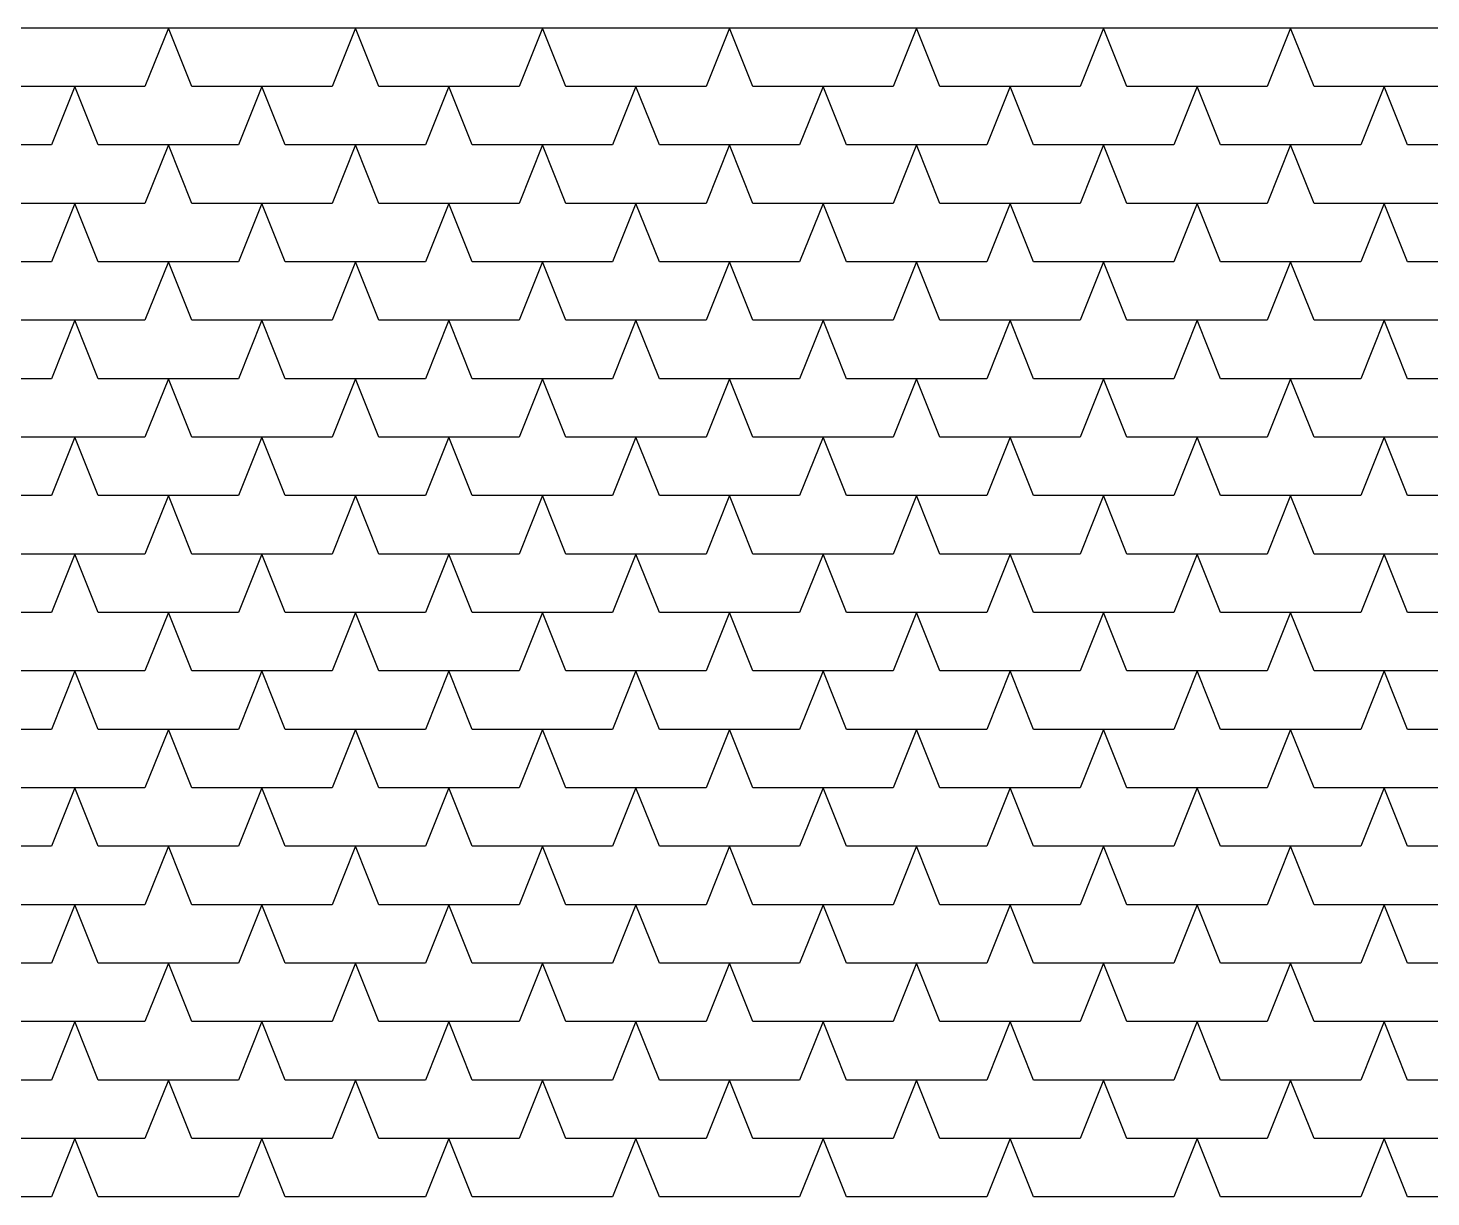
# Model space of a CAD drawing. Header units: inches. Extents: x 86794 to 87086, y 41803 to 41823.
# Drawn here: x 87067.394 to 87068.594, y 41820.73 to 41821.73 of the extents above; entities that cross this region are included whole.
import ezdxf

# ---------------------------------------------------------------- set-up
doc = ezdxf.new("R2010")
doc.units = ezdxf.units.IN
doc.header["$MEASUREMENT"] = 0

msp = doc.modelspace()

# ---------------------------------------------------------------- linework, layer by layer
at = {"ltscale": 0.006}
msp.add_line((87074.3337, 41821.7295), (87066.1337, 41821.7295), dxfattribs=at)
at = {"color": 250}
for p, q in [((87067.5137, 41821.7295), (87067.4937, 41821.6795)), ((87067.5337, 41821.6795), (87067.5137, 41821.7295)), ((87067.6737, 41821.7295), (87067.6537, 41821.6795)), ((87067.6937, 41821.6795), (87067.6737, 41821.7295)), ((87067.8337, 41821.7295), (87067.8137, 41821.6795)), ((87067.8537, 41821.6795), (87067.8337, 41821.7295)), ((87067.9937, 41821.7295), (87067.9737, 41821.6795)), ((87068.0137, 41821.6795), (87067.9937, 41821.7295)), ((87068.1537, 41821.7295), (87068.1337, 41821.6795)), ((87068.1737, 41821.6795), (87068.1537, 41821.7295)), ((87068.3137, 41821.7295), (87068.2937, 41821.6795)), ((87068.3337, 41821.6795), (87068.3137, 41821.7295)), ((87068.4737, 41821.7295), (87068.4537, 41821.6795)), ((87068.4937, 41821.6795), (87068.4737, 41821.7295)), ((87067.4937, 41821.6795), (87067.3737, 41821.6795)), ((87067.4337, 41821.6795), (87067.4137, 41821.6295)), ((87067.4537, 41821.6295), (87067.4337, 41821.6795)), ((87067.6537, 41821.6795), (87067.5337, 41821.6795)), ((87067.5937, 41821.6795), (87067.5737, 41821.6295)), ((87067.6137, 41821.6295), (87067.5937, 41821.6795)), ((87067.8137, 41821.6795), (87067.6937, 41821.6795)), ((87067.7537, 41821.6795), (87067.7337, 41821.6295)), ((87067.7737, 41821.6295), (87067.7537, 41821.6795)), ((87067.9737, 41821.6795), (87067.8537, 41821.6795)), ((87067.9137, 41821.6795), (87067.8937, 41821.6295)), ((87067.9337, 41821.6295), (87067.9137, 41821.6795)), ((87068.1337, 41821.6795), (87068.0137, 41821.6795)), ((87068.0737, 41821.6795), (87068.0537, 41821.6295)), ((87068.0937, 41821.6295), (87068.0737, 41821.6795)), ((87068.2937, 41821.6795), (87068.1737, 41821.6795)), ((87068.2337, 41821.6795), (87068.2137, 41821.6295)), ((87068.2537, 41821.6295), (87068.2337, 41821.6795)), ((87068.4537, 41821.6795), (87068.3337, 41821.6795)), ((87068.3937, 41821.6795), (87068.3737, 41821.6295)), ((87068.4137, 41821.6295), (87068.3937, 41821.6795)), ((87068.6137, 41821.6795), (87068.4937, 41821.6795)), ((87068.5537, 41821.6795), (87068.5337, 41821.6295)), ((87068.5737, 41821.6295), (87068.5537, 41821.6795)), ((87067.4137, 41821.6295), (87067.2937, 41821.6295)), ((87067.5737, 41821.6295), (87067.4537, 41821.6295)), ((87067.5137, 41821.6295), (87067.4937, 41821.5795)), ((87067.5337, 41821.5795), (87067.5137, 41821.6295)), ((87067.7337, 41821.6295), (87067.6137, 41821.6295)), ((87067.6737, 41821.6295), (87067.6537, 41821.5795)), ((87067.6937, 41821.5795), (87067.6737, 41821.6295)), ((87067.8937, 41821.6295), (87067.7737, 41821.6295)), ((87067.8337, 41821.6295), (87067.8137, 41821.5795)), ((87067.8537, 41821.5795), (87067.8337, 41821.6295)), ((87068.0537, 41821.6295), (87067.9337, 41821.6295)), ((87067.9937, 41821.6295), (87067.9737, 41821.5795)), ((87068.0137, 41821.5795), (87067.9937, 41821.6295)), ((87068.2137, 41821.6295), (87068.0937, 41821.6295)), ((87068.1537, 41821.6295), (87068.1337, 41821.5795)), ((87068.1737, 41821.5795), (87068.1537, 41821.6295)), ((87068.3737, 41821.6295), (87068.2537, 41821.6295)), ((87068.3137, 41821.6295), (87068.2937, 41821.5795)), ((87068.3337, 41821.5795), (87068.3137, 41821.6295)), ((87068.5337, 41821.6295), (87068.4137, 41821.6295)), ((87068.4737, 41821.6295), (87068.4537, 41821.5795)), ((87068.4937, 41821.5795), (87068.4737, 41821.6295)), ((87068.6937, 41821.6295), (87068.5737, 41821.6295)), ((87067.4937, 41821.5795), (87067.3737, 41821.5795)), ((87067.4337, 41821.5795), (87067.4137, 41821.5295)), ((87067.4537, 41821.5295), (87067.4337, 41821.5795)), ((87067.6537, 41821.5795), (87067.5337, 41821.5795)), ((87067.5937, 41821.5795), (87067.5737, 41821.5295)), ((87067.6137, 41821.5295), (87067.5937, 41821.5795)), ((87067.8137, 41821.5795), (87067.6937, 41821.5795)), ((87067.7537, 41821.5795), (87067.7337, 41821.5295)), ((87067.7737, 41821.5295), (87067.7537, 41821.5795)), ((87067.9737, 41821.5795), (87067.8537, 41821.5795)), ((87067.9137, 41821.5795), (87067.8937, 41821.5295)), ((87067.9337, 41821.5295), (87067.9137, 41821.5795)), ((87068.1337, 41821.5795), (87068.0137, 41821.5795)), ((87068.0737, 41821.5795), (87068.0537, 41821.5295)), ((87068.0937, 41821.5295), (87068.0737, 41821.5795)), ((87068.2937, 41821.5795), (87068.1737, 41821.5795)), ((87068.2337, 41821.5795), (87068.2137, 41821.5295)), ((87068.2537, 41821.5295), (87068.2337, 41821.5795)), ((87068.4537, 41821.5795), (87068.3337, 41821.5795)), ((87068.3937, 41821.5795), (87068.3737, 41821.5295)), ((87068.4137, 41821.5295), (87068.3937, 41821.5795)), ((87068.6137, 41821.5795), (87068.4937, 41821.5795)), ((87068.5537, 41821.5795), (87068.5337, 41821.5295)), ((87068.5737, 41821.5295), (87068.5537, 41821.5795)), ((87067.4137, 41821.5295), (87067.2937, 41821.5295)), ((87067.5737, 41821.5295), (87067.4537, 41821.5295)), ((87067.5137, 41821.5295), (87067.4937, 41821.4795)), ((87067.5337, 41821.4795), (87067.5137, 41821.5295)), ((87067.7337, 41821.5295), (87067.6137, 41821.5295)), ((87067.6737, 41821.5295), (87067.6537, 41821.4795)), ((87067.6937, 41821.4795), (87067.6737, 41821.5295)), ((87067.8937, 41821.5295), (87067.7737, 41821.5295)), ((87067.8337, 41821.5295), (87067.8137, 41821.4795)), ((87067.8537, 41821.4795), (87067.8337, 41821.5295)), ((87068.0537, 41821.5295), (87067.9337, 41821.5295)), ((87067.9937, 41821.5295), (87067.9737, 41821.4795)), ((87068.0137, 41821.4795), (87067.9937, 41821.5295)), ((87068.2137, 41821.5295), (87068.0937, 41821.5295)), ((87068.1537, 41821.5295), (87068.1337, 41821.4795)), ((87068.1737, 41821.4795), (87068.1537, 41821.5295)), ((87068.3737, 41821.5295), (87068.2537, 41821.5295)), ((87068.3137, 41821.5295), (87068.2937, 41821.4795)), ((87068.3337, 41821.4795), (87068.3137, 41821.5295)), ((87068.5337, 41821.5295), (87068.4137, 41821.5295)), ((87068.4737, 41821.5295), (87068.4537, 41821.4795)), ((87068.4937, 41821.4795), (87068.4737, 41821.5295)), ((87068.6937, 41821.5295), (87068.5737, 41821.5295)), ((87067.4937, 41821.4795), (87067.3737, 41821.4795)), ((87067.4337, 41821.4795), (87067.4137, 41821.4295)), ((87067.4537, 41821.4295), (87067.4337, 41821.4795)), ((87067.6537, 41821.4795), (87067.5337, 41821.4795)), ((87067.5937, 41821.4795), (87067.5737, 41821.4295)), ((87067.6137, 41821.4295), (87067.5937, 41821.4795)), ((87067.8137, 41821.4795), (87067.6937, 41821.4795)), ((87067.7537, 41821.4795), (87067.7337, 41821.4295)), ((87067.7737, 41821.4295), (87067.7537, 41821.4795)), ((87067.9737, 41821.4795), (87067.8537, 41821.4795)), ((87067.9137, 41821.4795), (87067.8937, 41821.4295)), ((87067.9337, 41821.4295), (87067.9137, 41821.4795)), ((87068.1337, 41821.4795), (87068.0137, 41821.4795)), ((87068.0737, 41821.4795), (87068.0537, 41821.4295)), ((87068.0937, 41821.4295), (87068.0737, 41821.4795)), ((87068.2937, 41821.4795), (87068.1737, 41821.4795)), ((87068.2337, 41821.4795), (87068.2137, 41821.4295)), ((87068.2537, 41821.4295), (87068.2337, 41821.4795)), ((87068.4537, 41821.4795), (87068.3337, 41821.4795)), ((87068.3937, 41821.4795), (87068.3737, 41821.4295)), ((87068.4137, 41821.4295), (87068.3937, 41821.4795)), ((87068.6137, 41821.4795), (87068.4937, 41821.4795)), ((87068.5537, 41821.4795), (87068.5337, 41821.4295)), ((87068.5737, 41821.4295), (87068.5537, 41821.4795)), ((87067.4137, 41821.4295), (87067.2937, 41821.4295)), ((87067.5737, 41821.4295), (87067.4537, 41821.4295)), ((87067.5137, 41821.4295), (87067.4937, 41821.3795)), ((87067.5337, 41821.3795), (87067.5137, 41821.4295)), ((87067.7337, 41821.4295), (87067.6137, 41821.4295)), ((87067.6737, 41821.4295), (87067.6537, 41821.3795)), ((87067.6937, 41821.3795), (87067.6737, 41821.4295)), ((87067.8937, 41821.4295), (87067.7737, 41821.4295)), ((87067.8337, 41821.4295), (87067.8137, 41821.3795)), ((87067.8537, 41821.3795), (87067.8337, 41821.4295)), ((87068.0537, 41821.4295), (87067.9337, 41821.4295)), ((87067.9937, 41821.4295), (87067.9737, 41821.3795)), ((87068.0137, 41821.3795), (87067.9937, 41821.4295)), ((87068.2137, 41821.4295), (87068.0937, 41821.4295)), ((87068.1537, 41821.4295), (87068.1337, 41821.3795)), ((87068.1737, 41821.3795), (87068.1537, 41821.4295)), ((87068.3737, 41821.4295), (87068.2537, 41821.4295)), ((87068.3137, 41821.4295), (87068.2937, 41821.3795)), ((87068.3337, 41821.3795), (87068.3137, 41821.4295)), ((87068.5337, 41821.4295), (87068.4137, 41821.4295)), ((87068.4737, 41821.4295), (87068.4537, 41821.3795)), ((87068.4937, 41821.3795), (87068.4737, 41821.4295)), ((87068.6937, 41821.4295), (87068.5737, 41821.4295)), ((87067.4937, 41821.3795), (87067.3737, 41821.3795)), ((87067.4337, 41821.3795), (87067.4137, 41821.3295)), ((87067.4537, 41821.3295), (87067.4337, 41821.3795)), ((87067.6537, 41821.3795), (87067.5337, 41821.3795)), ((87067.5937, 41821.3795), (87067.5737, 41821.3295)), ((87067.6137, 41821.3295), (87067.5937, 41821.3795)), ((87067.8137, 41821.3795), (87067.6937, 41821.3795)), ((87067.7537, 41821.3795), (87067.7337, 41821.3295)), ((87067.7737, 41821.3295), (87067.7537, 41821.3795)), ((87067.9737, 41821.3795), (87067.8537, 41821.3795)), ((87067.9137, 41821.3795), (87067.8937, 41821.3295)), ((87067.9337, 41821.3295), (87067.9137, 41821.3795)), ((87068.1337, 41821.3795), (87068.0137, 41821.3795)), ((87068.0737, 41821.3795), (87068.0537, 41821.3295)), ((87068.0937, 41821.3295), (87068.0737, 41821.3795)), ((87068.2937, 41821.3795), (87068.1737, 41821.3795)), ((87068.2337, 41821.3795), (87068.2137, 41821.3295)), ((87068.2537, 41821.3295), (87068.2337, 41821.3795)), ((87068.4537, 41821.3795), (87068.3337, 41821.3795)), ((87068.3937, 41821.3795), (87068.3737, 41821.3295)), ((87068.4137, 41821.3295), (87068.3937, 41821.3795)), ((87068.6137, 41821.3795), (87068.4937, 41821.3795)), ((87068.5537, 41821.3795), (87068.5337, 41821.3295)), ((87068.5737, 41821.3295), (87068.5537, 41821.3795)), ((87067.4137, 41821.3295), (87067.2937, 41821.3295)), ((87067.5737, 41821.3295), (87067.4537, 41821.3295)), ((87067.5137, 41821.3295), (87067.4937, 41821.2795)), ((87067.5337, 41821.2795), (87067.5137, 41821.3295)), ((87067.7337, 41821.3295), (87067.6137, 41821.3295)), ((87067.6737, 41821.3295), (87067.6537, 41821.2795)), ((87067.6937, 41821.2795), (87067.6737, 41821.3295)), ((87067.8937, 41821.3295), (87067.7737, 41821.3295)), ((87067.8337, 41821.3295), (87067.8137, 41821.2795)), ((87067.8537, 41821.2795), (87067.8337, 41821.3295)), ((87068.0537, 41821.3295), (87067.9337, 41821.3295)), ((87067.9937, 41821.3295), (87067.9737, 41821.2795)), ((87068.0137, 41821.2795), (87067.9937, 41821.3295)), ((87068.2137, 41821.3295), (87068.0937, 41821.3295)), ((87068.1537, 41821.3295), (87068.1337, 41821.2795)), ((87068.1737, 41821.2795), (87068.1537, 41821.3295)), ((87068.3737, 41821.3295), (87068.2537, 41821.3295)), ((87068.3137, 41821.3295), (87068.2937, 41821.2795)), ((87068.3337, 41821.2795), (87068.3137, 41821.3295)), ((87068.5337, 41821.3295), (87068.4137, 41821.3295)), ((87068.4737, 41821.3295), (87068.4537, 41821.2795)), ((87068.4937, 41821.2795), (87068.4737, 41821.3295)), ((87068.6937, 41821.3295), (87068.5737, 41821.3295)), ((87067.4937, 41821.2795), (87067.3737, 41821.2795)), ((87067.4337, 41821.2795), (87067.4137, 41821.2295)), ((87067.4537, 41821.2295), (87067.4337, 41821.2795)), ((87067.6537, 41821.2795), (87067.5337, 41821.2795)), ((87067.5937, 41821.2795), (87067.5737, 41821.2295)), ((87067.6137, 41821.2295), (87067.5937, 41821.2795)), ((87067.8137, 41821.2795), (87067.6937, 41821.2795)), ((87067.7537, 41821.2795), (87067.7337, 41821.2295)), ((87067.7737, 41821.2295), (87067.7537, 41821.2795)), ((87067.9737, 41821.2795), (87067.8537, 41821.2795)), ((87067.9137, 41821.2795), (87067.8937, 41821.2295)), ((87067.9337, 41821.2295), (87067.9137, 41821.2795)), ((87068.1337, 41821.2795), (87068.0137, 41821.2795)), ((87068.0737, 41821.2795), (87068.0537, 41821.2295)), ((87068.0937, 41821.2295), (87068.0737, 41821.2795)), ((87068.2937, 41821.2795), (87068.1737, 41821.2795)), ((87068.2337, 41821.2795), (87068.2137, 41821.2295)), ((87068.2537, 41821.2295), (87068.2337, 41821.2795)), ((87068.4537, 41821.2795), (87068.3337, 41821.2795)), ((87068.3937, 41821.2795), (87068.3737, 41821.2295)), ((87068.4137, 41821.2295), (87068.3937, 41821.2795)), ((87068.6137, 41821.2795), (87068.4937, 41821.2795)), ((87068.5537, 41821.2795), (87068.5337, 41821.2295)), ((87068.5737, 41821.2295), (87068.5537, 41821.2795)), ((87067.4137, 41821.2295), (87067.2937, 41821.2295)), ((87067.5737, 41821.2295), (87067.4537, 41821.2295)), ((87067.5137, 41821.2295), (87067.4937, 41821.1795)), ((87067.5337, 41821.1795), (87067.5137, 41821.2295)), ((87067.7337, 41821.2295), (87067.6137, 41821.2295)), ((87067.6737, 41821.2295), (87067.6537, 41821.1795)), ((87067.6937, 41821.1795), (87067.6737, 41821.2295)), ((87067.8937, 41821.2295), (87067.7737, 41821.2295)), ((87067.8337, 41821.2295), (87067.8137, 41821.1795)), ((87067.8537, 41821.1795), (87067.8337, 41821.2295)), ((87068.0537, 41821.2295), (87067.9337, 41821.2295)), ((87067.9937, 41821.2295), (87067.9737, 41821.1795)), ((87068.0137, 41821.1795), (87067.9937, 41821.2295)), ((87068.2137, 41821.2295), (87068.0937, 41821.2295)), ((87068.1537, 41821.2295), (87068.1337, 41821.1795)), ((87068.1737, 41821.1795), (87068.1537, 41821.2295)), ((87068.3737, 41821.2295), (87068.2537, 41821.2295)), ((87068.3137, 41821.2295), (87068.2937, 41821.1795)), ((87068.3337, 41821.1795), (87068.3137, 41821.2295)), ((87068.5337, 41821.2295), (87068.4137, 41821.2295)), ((87068.4737, 41821.2295), (87068.4537, 41821.1795)), ((87068.4937, 41821.1795), (87068.4737, 41821.2295)), ((87068.6937, 41821.2295), (87068.5737, 41821.2295)), ((87067.4937, 41821.1795), (87067.3737, 41821.1795)), ((87067.4337, 41821.1795), (87067.4137, 41821.1295)), ((87067.4537, 41821.1295), (87067.4337, 41821.1795)), ((87067.6537, 41821.1795), (87067.5337, 41821.1795)), ((87067.5937, 41821.1795), (87067.5737, 41821.1295)), ((87067.6137, 41821.1295), (87067.5937, 41821.1795)), ((87067.8137, 41821.1795), (87067.6937, 41821.1795)), ((87067.7537, 41821.1795), (87067.7337, 41821.1295)), ((87067.7737, 41821.1295), (87067.7537, 41821.1795)), ((87067.9737, 41821.1795), (87067.8537, 41821.1795)), ((87067.9137, 41821.1795), (87067.8937, 41821.1295)), ((87067.9337, 41821.1295), (87067.9137, 41821.1795)), ((87068.1337, 41821.1795), (87068.0137, 41821.1795)), ((87068.0737, 41821.1795), (87068.0537, 41821.1295)), ((87068.0937, 41821.1295), (87068.0737, 41821.1795)), ((87068.2937, 41821.1795), (87068.1737, 41821.1795)), ((87068.2337, 41821.1795), (87068.2137, 41821.1295)), ((87068.2537, 41821.1295), (87068.2337, 41821.1795)), ((87068.4537, 41821.1795), (87068.3337, 41821.1795)), ((87068.3937, 41821.1795), (87068.3737, 41821.1295)), ((87068.4137, 41821.1295), (87068.3937, 41821.1795)), ((87068.6137, 41821.1795), (87068.4937, 41821.1795)), ((87068.5537, 41821.1795), (87068.5337, 41821.1295)), ((87068.5737, 41821.1295), (87068.5537, 41821.1795)), ((87067.4137, 41821.1295), (87067.2937, 41821.1295)), ((87067.5737, 41821.1295), (87067.4537, 41821.1295)), ((87067.5137, 41821.1295), (87067.4937, 41821.0795)), ((87067.5337, 41821.0795), (87067.5137, 41821.1295)), ((87067.7337, 41821.1295), (87067.6137, 41821.1295)), ((87067.6737, 41821.1295), (87067.6537, 41821.0795)), ((87067.6937, 41821.0795), (87067.6737, 41821.1295)), ((87067.8937, 41821.1295), (87067.7737, 41821.1295)), ((87067.8337, 41821.1295), (87067.8137, 41821.0795)), ((87067.8537, 41821.0795), (87067.8337, 41821.1295)), ((87068.0537, 41821.1295), (87067.9337, 41821.1295)), ((87067.9937, 41821.1295), (87067.9737, 41821.0795)), ((87068.0137, 41821.0795), (87067.9937, 41821.1295)), ((87068.2137, 41821.1295), (87068.0937, 41821.1295)), ((87068.1537, 41821.1295), (87068.1337, 41821.0795)), ((87068.1737, 41821.0795), (87068.1537, 41821.1295)), ((87068.3737, 41821.1295), (87068.2537, 41821.1295)), ((87068.3137, 41821.1295), (87068.2937, 41821.0795)), ((87068.3337, 41821.0795), (87068.3137, 41821.1295)), ((87068.5337, 41821.1295), (87068.4137, 41821.1295)), ((87068.4737, 41821.1295), (87068.4537, 41821.0795)), ((87068.4937, 41821.0795), (87068.4737, 41821.1295)), ((87068.6937, 41821.1295), (87068.5737, 41821.1295)), ((87067.4937, 41821.0795), (87067.3737, 41821.0795)), ((87067.4337, 41821.0795), (87067.4137, 41821.0295)), ((87067.4537, 41821.0295), (87067.4337, 41821.0795)), ((87067.6537, 41821.0795), (87067.5337, 41821.0795)), ((87067.5937, 41821.0795), (87067.5737, 41821.0295)), ((87067.6137, 41821.0295), (87067.5937, 41821.0795)), ((87067.8137, 41821.0795), (87067.6937, 41821.0795)), ((87067.7537, 41821.0795), (87067.7337, 41821.0295)), ((87067.7737, 41821.0295), (87067.7537, 41821.0795)), ((87067.9737, 41821.0795), (87067.8537, 41821.0795)), ((87067.9137, 41821.0795), (87067.8937, 41821.0295)), ((87067.9337, 41821.0295), (87067.9137, 41821.0795)), ((87068.1337, 41821.0795), (87068.0137, 41821.0795)), ((87068.0737, 41821.0795), (87068.0537, 41821.0295)), ((87068.0937, 41821.0295), (87068.0737, 41821.0795)), ((87068.2937, 41821.0795), (87068.1737, 41821.0795)), ((87068.2337, 41821.0795), (87068.2137, 41821.0295)), ((87068.2537, 41821.0295), (87068.2337, 41821.0795)), ((87068.4537, 41821.0795), (87068.3337, 41821.0795)), ((87068.3937, 41821.0795), (87068.3737, 41821.0295)), ((87068.4137, 41821.0295), (87068.3937, 41821.0795)), ((87068.6137, 41821.0795), (87068.4937, 41821.0795)), ((87068.5537, 41821.0795), (87068.5337, 41821.0295)), ((87068.5737, 41821.0295), (87068.5537, 41821.0795)), ((87067.4137, 41821.0295), (87067.2937, 41821.0295)), ((87067.5737, 41821.0295), (87067.4537, 41821.0295)), ((87067.5137, 41821.0295), (87067.4937, 41820.9795)), ((87067.5337, 41820.9795), (87067.5137, 41821.0295)), ((87067.7337, 41821.0295), (87067.6137, 41821.0295)), ((87067.6737, 41821.0295), (87067.6537, 41820.9795)), ((87067.6937, 41820.9795), (87067.6737, 41821.0295)), ((87067.8937, 41821.0295), (87067.7737, 41821.0295)), ((87067.8337, 41821.0295), (87067.8137, 41820.9795)), ((87067.8537, 41820.9795), (87067.8337, 41821.0295)), ((87068.0537, 41821.0295), (87067.9337, 41821.0295)), ((87067.9937, 41821.0295), (87067.9737, 41820.9795)), ((87068.0137, 41820.9795), (87067.9937, 41821.0295)), ((87068.2137, 41821.0295), (87068.0937, 41821.0295)), ((87068.1537, 41821.0295), (87068.1337, 41820.9795)), ((87068.1737, 41820.9795), (87068.1537, 41821.0295)), ((87068.3737, 41821.0295), (87068.2537, 41821.0295)), ((87068.3137, 41821.0295), (87068.2937, 41820.9795)), ((87068.3337, 41820.9795), (87068.3137, 41821.0295)), ((87068.5337, 41821.0295), (87068.4137, 41821.0295)), ((87068.4737, 41821.0295), (87068.4537, 41820.9795)), ((87068.4937, 41820.9795), (87068.4737, 41821.0295)), ((87068.6937, 41821.0295), (87068.5737, 41821.0295)), ((87067.4937, 41820.9795), (87067.3737, 41820.9795)), ((87067.4337, 41820.9795), (87067.4137, 41820.9295)), ((87067.4537, 41820.9295), (87067.4337, 41820.9795)), ((87067.6537, 41820.9795), (87067.5337, 41820.9795)), ((87067.5937, 41820.9795), (87067.5737, 41820.9295)), ((87067.6137, 41820.9295), (87067.5937, 41820.9795)), ((87067.8137, 41820.9795), (87067.6937, 41820.9795)), ((87067.7537, 41820.9795), (87067.7337, 41820.9295)), ((87067.7737, 41820.9295), (87067.7537, 41820.9795)), ((87067.9737, 41820.9795), (87067.8537, 41820.9795)), ((87067.9137, 41820.9795), (87067.8937, 41820.9295)), ((87067.9337, 41820.9295), (87067.9137, 41820.9795)), ((87068.1337, 41820.9795), (87068.0137, 41820.9795)), ((87068.0737, 41820.9795), (87068.0537, 41820.9295)), ((87068.0937, 41820.9295), (87068.0737, 41820.9795)), ((87068.2937, 41820.9795), (87068.1737, 41820.9795)), ((87068.2337, 41820.9795), (87068.2137, 41820.9295)), ((87068.2537, 41820.9295), (87068.2337, 41820.9795)), ((87068.4537, 41820.9795), (87068.3337, 41820.9795)), ((87068.3937, 41820.9795), (87068.3737, 41820.9295)), ((87068.4137, 41820.9295), (87068.3937, 41820.9795)), ((87068.6137, 41820.9795), (87068.4937, 41820.9795)), ((87068.5537, 41820.9795), (87068.5337, 41820.9295)), ((87068.5737, 41820.9295), (87068.5537, 41820.9795)), ((87067.4137, 41820.9295), (87067.2937, 41820.9295)), ((87067.5737, 41820.9295), (87067.4537, 41820.9295)), ((87067.5137, 41820.9295), (87067.4937, 41820.8795)), ((87067.5337, 41820.8795), (87067.5137, 41820.9295)), ((87067.7337, 41820.9295), (87067.6137, 41820.9295)), ((87067.6737, 41820.9295), (87067.6537, 41820.8795)), ((87067.6937, 41820.8795), (87067.6737, 41820.9295)), ((87067.8937, 41820.9295), (87067.7737, 41820.9295)), ((87067.8337, 41820.9295), (87067.8137, 41820.8795)), ((87067.8537, 41820.8795), (87067.8337, 41820.9295)), ((87068.0537, 41820.9295), (87067.9337, 41820.9295)), ((87067.9937, 41820.9295), (87067.9737, 41820.8795)), ((87068.0137, 41820.8795), (87067.9937, 41820.9295)), ((87068.2137, 41820.9295), (87068.0937, 41820.9295)), ((87068.1537, 41820.9295), (87068.1337, 41820.8795)), ((87068.1737, 41820.8795), (87068.1537, 41820.9295)), ((87068.3737, 41820.9295), (87068.2537, 41820.9295)), ((87068.3137, 41820.9295), (87068.2937, 41820.8795)), ((87068.3337, 41820.8795), (87068.3137, 41820.9295)), ((87068.5337, 41820.9295), (87068.4137, 41820.9295)), ((87068.4737, 41820.9295), (87068.4537, 41820.8795)), ((87068.4937, 41820.8795), (87068.4737, 41820.9295)), ((87068.6937, 41820.9295), (87068.5737, 41820.9295)), ((87067.4937, 41820.8795), (87067.3737, 41820.8795)), ((87067.4337, 41820.8795), (87067.4137, 41820.8295)), ((87067.4537, 41820.8295), (87067.4337, 41820.8795)), ((87067.6537, 41820.8795), (87067.5337, 41820.8795)), ((87067.5937, 41820.8795), (87067.5737, 41820.8295)), ((87067.6137, 41820.8295), (87067.5937, 41820.8795)), ((87067.8137, 41820.8795), (87067.6937, 41820.8795)), ((87067.7537, 41820.8795), (87067.7337, 41820.8295)), ((87067.7737, 41820.8295), (87067.7537, 41820.8795)), ((87067.9737, 41820.8795), (87067.8537, 41820.8795)), ((87067.9137, 41820.8795), (87067.8937, 41820.8295)), ((87067.9337, 41820.8295), (87067.9137, 41820.8795)), ((87068.1337, 41820.8795), (87068.0137, 41820.8795)), ((87068.0737, 41820.8795), (87068.0537, 41820.8295)), ((87068.0937, 41820.8295), (87068.0737, 41820.8795)), ((87068.2937, 41820.8795), (87068.1737, 41820.8795)), ((87068.2337, 41820.8795), (87068.2137, 41820.8295)), ((87068.2537, 41820.8295), (87068.2337, 41820.8795)), ((87068.4537, 41820.8795), (87068.3337, 41820.8795)), ((87068.3937, 41820.8795), (87068.3737, 41820.8295)), ((87068.4137, 41820.8295), (87068.3937, 41820.8795)), ((87068.6137, 41820.8795), (87068.4937, 41820.8795)), ((87068.5537, 41820.8795), (87068.5337, 41820.8295)), ((87068.5737, 41820.8295), (87068.5537, 41820.8795)), ((87067.4137, 41820.8295), (87067.2937, 41820.8295)), ((87067.5737, 41820.8295), (87067.4537, 41820.8295)), ((87067.5137, 41820.8295), (87067.4937, 41820.7795)), ((87067.5337, 41820.7795), (87067.5137, 41820.8295)), ((87067.7337, 41820.8295), (87067.6137, 41820.8295)), ((87067.6737, 41820.8295), (87067.6537, 41820.7795)), ((87067.6937, 41820.7795), (87067.6737, 41820.8295)), ((87067.8937, 41820.8295), (87067.7737, 41820.8295)), ((87067.8337, 41820.8295), (87067.8137, 41820.7795)), ((87067.8537, 41820.7795), (87067.8337, 41820.8295)), ((87068.0537, 41820.8295), (87067.9337, 41820.8295)), ((87067.9937, 41820.8295), (87067.9737, 41820.7795)), ((87068.0137, 41820.7795), (87067.9937, 41820.8295)), ((87068.2137, 41820.8295), (87068.0937, 41820.8295)), ((87068.1537, 41820.8295), (87068.1337, 41820.7795)), ((87068.1737, 41820.7795), (87068.1537, 41820.8295)), ((87068.3737, 41820.8295), (87068.2537, 41820.8295)), ((87068.3137, 41820.8295), (87068.2937, 41820.7795)), ((87068.3337, 41820.7795), (87068.3137, 41820.8295)), ((87068.5337, 41820.8295), (87068.4137, 41820.8295)), ((87068.4737, 41820.8295), (87068.4537, 41820.7795)), ((87068.4937, 41820.7795), (87068.4737, 41820.8295)), ((87068.6937, 41820.8295), (87068.5737, 41820.8295)), ((87067.4937, 41820.7795), (87067.3737, 41820.7795)), ((87067.4337, 41820.7795), (87067.4137, 41820.7295)), ((87067.4537, 41820.7295), (87067.4337, 41820.7795)), ((87067.6537, 41820.7795), (87067.5337, 41820.7795)), ((87067.5937, 41820.7795), (87067.5737, 41820.7295)), ((87067.6137, 41820.7295), (87067.5937, 41820.7795)), ((87067.8137, 41820.7795), (87067.6937, 41820.7795)), ((87067.7537, 41820.7795), (87067.7337, 41820.7295)), ((87067.7737, 41820.7295), (87067.7537, 41820.7795)), ((87067.9737, 41820.7795), (87067.8537, 41820.7795)), ((87067.9137, 41820.7795), (87067.8937, 41820.7295)), ((87067.9337, 41820.7295), (87067.9137, 41820.7795)), ((87068.1337, 41820.7795), (87068.0137, 41820.7795)), ((87068.0737, 41820.7795), (87068.0537, 41820.7295)), ((87068.0937, 41820.7295), (87068.0737, 41820.7795)), ((87068.2937, 41820.7795), (87068.1737, 41820.7795)), ((87068.2337, 41820.7795), (87068.2137, 41820.7295)), ((87068.2537, 41820.7295), (87068.2337, 41820.7795)), ((87068.4537, 41820.7795), (87068.3337, 41820.7795)), ((87068.3937, 41820.7795), (87068.3737, 41820.7295)), ((87068.4137, 41820.7295), (87068.3937, 41820.7795)), ((87068.6137, 41820.7795), (87068.4937, 41820.7795)), ((87068.5537, 41820.7795), (87068.5337, 41820.7295)), ((87068.5737, 41820.7295), (87068.5537, 41820.7795)), ((87067.4137, 41820.7295), (87067.2937, 41820.7295)), ((87067.5737, 41820.7295), (87067.4537, 41820.7295)), ((87067.7337, 41820.7295), (87067.6137, 41820.7295)), ((87067.8937, 41820.7295), (87067.7737, 41820.7295)), ((87068.0537, 41820.7295), (87067.9337, 41820.7295)), ((87068.2137, 41820.7295), (87068.0937, 41820.7295)), ((87068.3737, 41820.7295), (87068.2537, 41820.7295)), ((87068.5337, 41820.7295), (87068.4137, 41820.7295)), ((87068.6937, 41820.7295), (87068.5737, 41820.7295))]:
    msp.add_line(p, q, dxfattribs=at)

doc.saveas('drawing.dxf')
